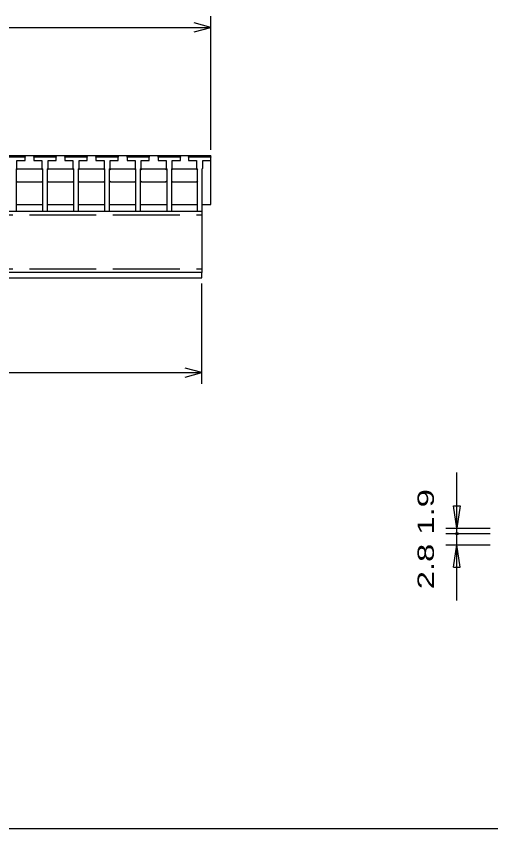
# Model space of a CAD drawing. Units: millimetres, scale not verified. Extents: x -1820 to 1736, y -1282 to 1048.
# Drawn here: x -527 to -101, y -1152 to -422 of the extents above; entities that cross this region are included whole.
import ezdxf
from ezdxf.enums import TextEntityAlignment as Align

# ---------------------------------------------------------------- set-up
doc = ezdxf.new("R2010")
doc.units = ezdxf.units.MM
doc.header["$LTSCALE"] = 10
doc.linetypes.add('DASHED', pattern=[7.5, 6, -1.5])
for name, color, linetype, lineweight in [('0_2', 150, 'Continuous', 25), ('16', 3, 'Continuous', 25), ('22', 2, 'Continuous', 25), ('32', 4, 'Continuous', 25)]:
    doc.layers.add(name, color=color, linetype=linetype, lineweight=lineweight)
doc.styles.add('ベクトル', font='')
doc.styles.get('ベクトル').set_extended_font_data('ベクトル')

msp = doc.modelspace()

# ---------------------------------------------------------------- linework, layer by layer
at = {"layer": '0_2'}
msp.add_line((1736, -1151.5), (-1724, -1151.5), dxfattribs=at)
at = {"layer": '16'}
for p, q in [((-1348, -547), (-352, -547)), ((-522.8, -548.5), (-522.3, -547)), ((-522.3, -547), (-519.4, -547)), ((-519.4, -547), (-518.9, -548.5)), ((-511, -548.5), (-510.5, -547)), ((-510.5, -547), (-507.6, -547)), ((-507.6, -547), (-507.1, -548.5)), ((-502.95, -548.5), (-502.45, -547)), ((-502.45, -547), (-499.55, -547)), ((-499.55, -547), (-499.05, -548.5)), ((-494.9, -548.5), (-494.4, -547)), ((-494.4, -547), (-491.5, -547)), ((-491.5, -547), (-491, -548.5)), ((-483.1, -548.5), (-482.6, -547)), ((-482.6, -547), (-479.7, -547)), ((-479.7, -547), (-479.2, -548.5)), ((-475.05, -548.5), (-474.55, -547)), ((-474.55, -547), (-471.65, -547)), ((-471.65, -547), (-471.15, -548.5)), ((-467, -548.5), (-466.5, -547)), ((-466.5, -547), (-463.6, -547)), ((-463.6, -547), (-463.1, -548.5)), ((-455.2, -548.5), (-454.7, -547)), ((-454.7, -547), (-451.8, -547)), ((-451.8, -547), (-451.3, -548.5)), ((-447.15, -548.5), (-446.65, -547)), ((-446.65, -547), (-443.75, -547)), ((-443.75, -547), (-443.25, -548.5)), ((-439.1, -548.5), (-438.6, -547)), ((-438.6, -547), (-435.7, -547)), ((-435.7, -547), (-435.2, -548.5)), ((-427.3, -548.5), (-426.8, -547)), ((-426.8, -547), (-423.9, -547)), ((-423.9, -547), (-423.4, -548.5)), ((-419.25, -548.5), (-418.75, -547)), ((-418.75, -547), (-415.85, -547)), ((-415.85, -547), (-415.35, -548.5)), ((-411.2, -548.5), (-410.7, -547)), ((-410.7, -547), (-407.8, -547)), ((-407.8, -547), (-407.3, -548.5)), ((-399.4, -548.5), (-398.9, -547)), ((-398.9, -547), (-396, -547)), ((-396, -547), (-395.5, -548.5)), ((-391.35, -548.5), (-390.85, -547)), ((-390.85, -547), (-387.95, -547)), ((-387.95, -547), (-387.45, -548.5)), ((-383.3, -548.5), (-382.8, -547)), ((-382.8, -547), (-379.9, -547)), ((-379.9, -547), (-379.4, -548.5)), ((-372, -548.5), (-371.5, -547)), ((-371.5, -547), (-368.6, -547)), ((-368.6, -547), (-368.1, -548.5)), ((-363.95, -548.5), (-363.45, -547)), ((-363.45, -547), (-360.55, -547)), ((-360.55, -547), (-360.05, -548.5)), ((-355.9, -548.5), (-355.4, -547)), ((-355.4, -547), (-352.5, -547)), ((-352.5, -547), (-352, -548.5)), ((-352, -591), (-352, -547)), ((-518.9, -548.5), (-538.9, -548.5)), ((-526.15, -558.5), (-526.15, -551.5)), ((-526.15, -551.5), (-518.9, -551.5)), ((-518.9, -551.5), (-518.9, -548.5)), ((-511, -548.5), (-511, -551.5)), ((-491, -548.5), (-511, -548.5)), ((-511, -551.5), (-503.75, -551.5)), ((-503.75, -551.5), (-503.75, -558.5)), ((-498.25, -558.5), (-498.25, -551.5)), ((-498.25, -551.5), (-491, -551.5)), ((-491, -551.5), (-491, -548.5)), ((-483.1, -548.5), (-483.1, -551.5)), ((-463.1, -548.5), (-483.1, -548.5)), ((-483.1, -551.5), (-475.85, -551.5)), ((-475.85, -551.5), (-475.85, -558.5)), ((-470.35, -558.5), (-470.35, -551.5)), ((-470.35, -551.5), (-463.1, -551.5)), ((-463.1, -551.5), (-463.1, -548.5)), ((-455.2, -548.5), (-455.2, -551.5)), ((-435.2, -548.5), (-455.2, -548.5)), ((-455.2, -551.5), (-447.95, -551.5)), ((-447.95, -551.5), (-447.95, -558.5)), ((-442.45, -558.5), (-442.45, -551.5)), ((-442.45, -551.5), (-435.2, -551.5)), ((-435.2, -551.5), (-435.2, -548.5)), ((-427.3, -548.5), (-427.3, -551.5)), ((-407.3, -548.5), (-427.3, -548.5)), ((-427.3, -551.5), (-420.05, -551.5)), ((-420.05, -551.5), (-420.05, -558.5)), ((-414.55, -558.5), (-414.55, -551.5)), ((-414.55, -551.5), (-407.3, -551.5)), ((-407.3, -551.5), (-407.3, -548.5)), ((-399.4, -548.5), (-399.4, -551.5)), ((-379.4, -548.5), (-399.4, -548.5)), ((-399.4, -551.5), (-392.15, -551.5)), ((-392.15, -551.5), (-392.15, -558.5)), ((-386.65, -558.5), (-386.65, -551.5)), ((-386.65, -551.5), (-379.4, -551.5)), ((-379.4, -551.5), (-379.4, -548.5)), ((-372, -548.5), (-372, -551.5)), ((-352, -548.5), (-372, -548.5)), ((-372, -551.5), (-364.75, -551.5)), ((-364.75, -551.5), (-364.75, -558.5)), ((-359.25, -558.5), (-359.25, -551.5)), ((-359.25, -551.5), (-352, -551.5)), ((-352, -551.5), (-352, -548.5)), ((-526.65, -559), (-526.15, -558.5)), ((-526.65, -597), (-526.65, -559)), ((-526.65, -560), (-525.65, -559)), ((-525.65, -559), (-504.25, -559)), ((-504.25, -559), (-503.25, -560)), ((-503.75, -558.5), (-503.25, -559)), ((-503.25, -559), (-503.25, -597)), ((-498.75, -559), (-498.25, -558.5)), ((-498.75, -597), (-498.75, -559)), ((-498.75, -560), (-497.75, -559)), ((-497.75, -559), (-476.35, -559)), ((-476.35, -559), (-475.35, -560)), ((-475.85, -558.5), (-475.35, -559)), ((-475.35, -559), (-475.35, -597)), ((-470.85, -559), (-470.35, -558.5)), ((-470.85, -597), (-470.85, -559)), ((-470.85, -560), (-469.85, -559)), ((-469.85, -559), (-448.45, -559)), ((-448.45, -559), (-447.45, -560)), ((-447.95, -558.5), (-447.45, -559)), ((-447.45, -559), (-447.45, -597)), ((-442.95, -559), (-442.45, -558.5)), ((-442.95, -597), (-442.95, -559)), ((-442.95, -560), (-441.95, -559)), ((-441.95, -559), (-420.55, -559)), ((-420.55, -559), (-419.55, -560)), ((-420.05, -558.5), (-419.55, -559)), ((-419.55, -559), (-419.55, -597)), ((-415.05, -559), (-414.55, -558.5)), ((-415.05, -597), (-415.05, -559)), ((-415.05, -560), (-414.05, -559)), ((-414.05, -559), (-392.65, -559)), ((-392.65, -559), (-391.65, -560)), ((-392.15, -558.5), (-391.65, -559)), ((-391.65, -559), (-391.65, -597)), ((-387.15, -559), (-386.65, -558.5)), ((-387.15, -597), (-387.15, -559)), ((-387.15, -560), (-386.15, -559)), ((-386.15, -559), (-364.75, -559)), ((-364.75, -558.5), (-364.25, -559)), ((-364.75, -559), (-363.75, -560)), ((-364.25, -559), (-364.25, -597)), ((-359.75, -559), (-359.25, -558.5)), ((-359.75, -597), (-359.75, -559)), ((-525.65, -571), (-526.65, -570)), ((-504.25, -571), (-525.65, -571)), ((-503.25, -570), (-504.25, -571)), ((-497.75, -571), (-498.75, -570)), ((-476.35, -571), (-497.75, -571)), ((-475.35, -570), (-476.35, -571)), ((-469.85, -571), (-470.85, -570)), ((-448.45, -571), (-469.85, -571)), ((-447.45, -570), (-448.45, -571)), ((-441.95, -571), (-442.95, -570)), ((-420.55, -571), (-441.95, -571)), ((-419.55, -570), (-420.55, -571)), ((-414.05, -571), (-415.05, -570)), ((-392.65, -571), (-414.05, -571)), ((-391.65, -570), (-392.65, -571)), ((-386.15, -571), (-387.15, -570)), ((-364.75, -571), (-386.15, -571)), ((-363.75, -570), (-364.75, -571)), ((-1340, -597), (-360, -597)), ((-531.15, -597), (-526.65, -597)), ((-526.65, -591), (-503.25, -591)), ((-503.25, -597), (-498.75, -597)), ((-498.75, -591), (-475.35, -591)), ((-475.35, -597), (-470.85, -597)), ((-470.85, -591), (-447.45, -591)), ((-447.45, -597), (-442.95, -597)), ((-442.95, -591), (-419.55, -591)), ((-419.55, -597), (-415.05, -597)), ((-415.05, -591), (-391.65, -591)), ((-391.65, -597), (-387.15, -597)), ((-387.15, -591), (-364.25, -591)), ((-364.25, -597), (-359.75, -597)), ((-360, -597), (-360, -652)), ((-359.75, -591), (-352, -591)), ((-360, -652), (-1340, -652)), ((-360, -657), (-360, -652)), ((-1340, -657), (-360, -657))]:
    msp.add_line(p, q, dxfattribs=at)
at = {"layer": '16', "linetype": 'DASHED'}
for p, q in [((-1340, -600.2), (-360, -600.2)), ((-1340, -648.8), (-360, -648.8))]:
    msp.add_line(p, q, dxfattribs=at)
at = {"layer": '22', "color": 4}
for p, q in [((-352, -542), (-352, -422)), ((-352, -432), (-367, -428)), ((-1348, -432), (-352, -432)), ((-367, -436), (-352, -432)), ((-360, -752), (-360, -662)), ((-1340, -742), (-360, -742)), ((-360, -742), (-375, -738)), ((-375, -746), (-360, -742))]:
    msp.add_line(p, q, dxfattribs=at)
at = {"layer": '32'}
for p, q in [((-131, -881.5), (-131, -831.5)), ((-131, -881.5), (-134, -861.5)), ((-134, -861.5), (-128, -861.5)), ((-128, -861.5), (-131, -881.5)), ((-141, -881.5), (-101, -881.5)), ((-131, -896.5), (-131, -881.5)), ((-141, -886.5), (-101, -886.5)), ((-141, -896.5), (-101, -896.5)), ((-134, -916.5), (-131, -896.5)), ((-128, -916.5), (-131, -896.5)), ((-131, -946.5), (-131, -896.5)), ((-134, -916.5), (-128, -916.5))]:
    msp.add_line(p, q, dxfattribs=at)
msp.add_circle((-131, -886.5), 1, dxfattribs=at)

# ---------------------------------------------------------------- texts
at = {"layer": '32', "color": 2, "style": 'ベクトル', "width": 1.5}
msp.add_text('2.8 1.9', height=14.66, rotation=90, dxfattribs=at).set_placement((-159, -936.5), align=Align.MIDDLE_LEFT)

doc.saveas('drawing.dxf')
